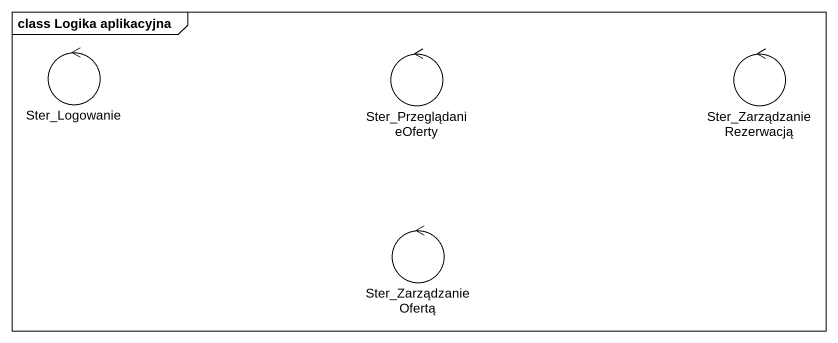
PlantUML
@startuml
mainframe class Logika aplikacyjna
control Ster_Logowanie
control Ster_PrzeglądanieOferty
control Ster_ZarządzanieRezerwacją
control Ster_ZarządzanieOfertą
@enduml
